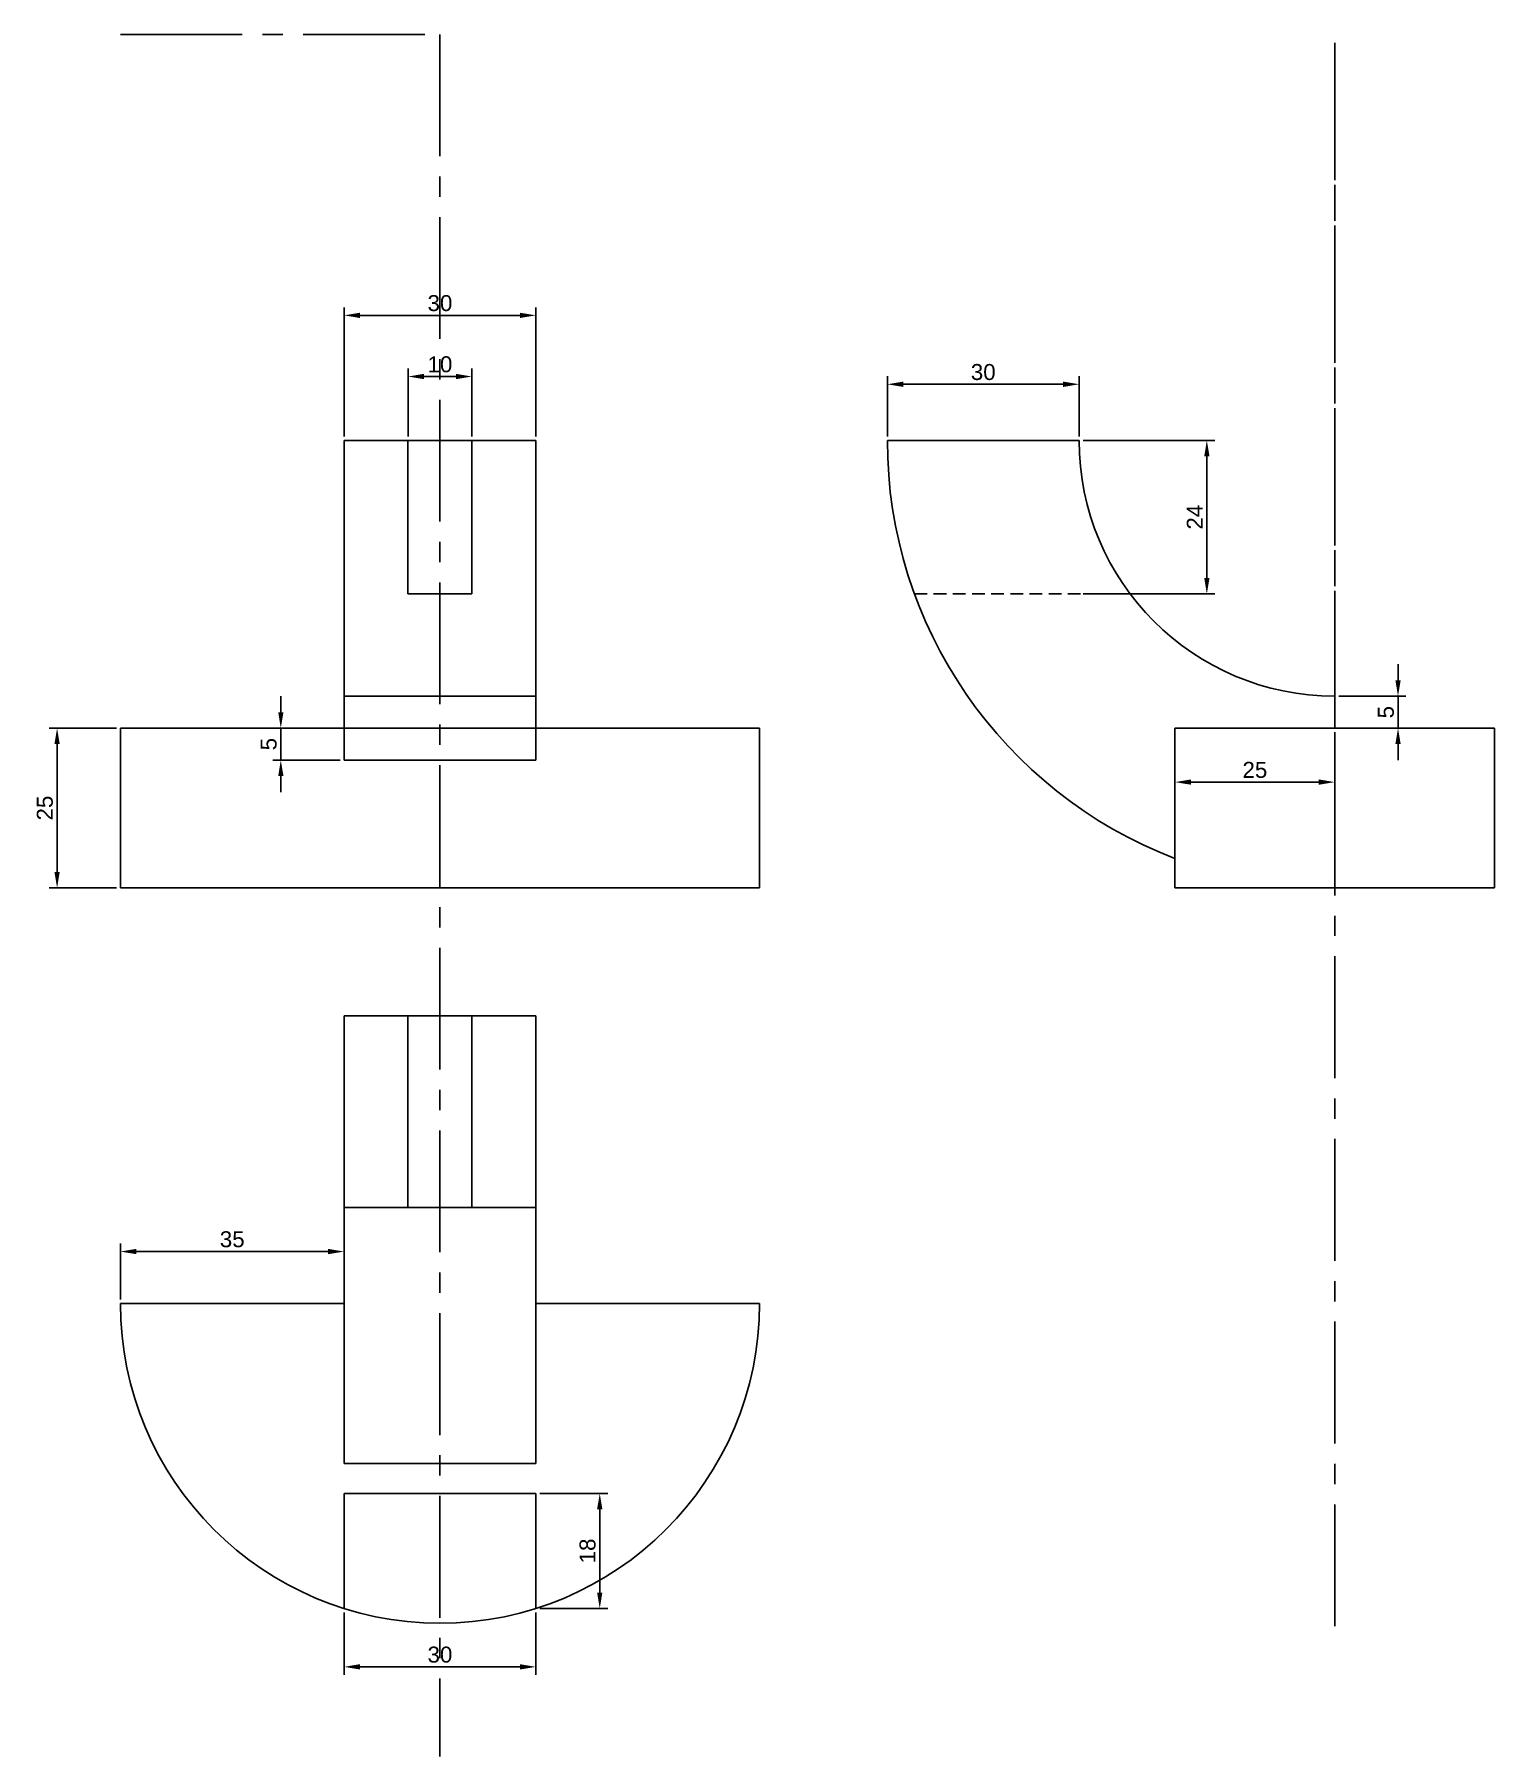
# Model space of a CAD drawing. Header units: millimetres. Extents: x 2686 to 2915, y 1564 to 1834.
import ezdxf

# ---------------------------------------------------------------- set-up
doc = ezdxf.new("R2010")
doc.units = ezdxf.units.MM
doc.linetypes.add('CENTER2', pattern=[28.575, 19.05, -3.175, 3.175, -3.175])
doc.linetypes.add('JIS_02_2.0', pattern=[3, 2, -1])
doc.styles.get("Standard").update_dxf_attribs({"font": 'arial.ttf'})
doc.dimstyles.new('ISO-25', dxfattribs={"dimtxt": 2.5, "dimasz": 2.5, "dimexe": 1.25, "dimexo": 0.625, "dimtad": 1, "dimtxsty": 'Standard', "dimcen": 2.5, "dimadec": 0, "dimazin": 0, "dimtfac": 1, "dimtmove": 0, "dimatfit": 3, "dimfxl": 1, "dimarcsym": 0})

# ---------------------------------------------------------------- blocks, each defined once
blk = doc.blocks.new('*D2')
at = {"color": 0, "lineweight": -2, "transparency": 16777216}
for p, q in [((2699.93, 1635.8), (2699.93, 1644.55)), ((2702.43, 1643.3), (2732.43, 1643.3)), ((2734.93, 1635.8), (2734.93, 1644.55))]:
    blk.add_line(p, q, dxfattribs=at)
at = {"color": 0, "transparency": 16777216}
for points in [[(2702.43, 1643.72), (2702.43, 1642.89), (2699.93, 1643.3)], [(2732.43, 1643.72), (2732.43, 1642.89), (2734.93, 1643.3)]]:
    blk.add_solid(points, dxfattribs=at)
at = {"layer": 'Defpoints', "color": 0, "transparency": 16777216}
for p in [(2734.93, 1643.3), (2699.93, 1635.17), (2734.93, 1635.17)]:
    blk.add_point(p, dxfattribs=at)
at = {"color": 0, "transparency": 16777216, "insert": (2717.43, 1645.21), "char_height": 2.5, "attachment_point": 5}
blk.add_mtext('35', dxfattribs=at)
blk = doc.blocks.new('*D3')
at = {"color": 0, "lineweight": -2, "transparency": 16777216}
for p, q in [((2734.93, 1586.85), (2734.93, 1577.09)), ((2764.93, 1586.85), (2764.93, 1577.09)), ((2737.43, 1578.34), (2762.43, 1578.34))]:
    blk.add_line(p, q, dxfattribs=at)
at = {"color": 0, "transparency": 16777216}
for points in [[(2737.43, 1578.76), (2737.43, 1577.92), (2734.93, 1578.34)], [(2762.43, 1578.76), (2762.43, 1577.92), (2764.93, 1578.34)]]:
    blk.add_solid(points, dxfattribs=at)
at = {"layer": 'Defpoints', "color": 0, "transparency": 16777216}
for p in [(2734.93, 1587.47), (2764.93, 1587.47), (2764.93, 1578.34)]:
    blk.add_point(p, dxfattribs=at)
at = {"color": 0, "transparency": 16777216, "insert": (2749.93, 1580.24), "char_height": 2.5, "attachment_point": 5}
blk.add_mtext('30', dxfattribs=at)
blk = doc.blocks.new('*D4')
at = {"color": 0, "lineweight": -2, "transparency": 16777216}
for p, q in [((2699.3, 1725.17), (2688.78, 1725.17)), ((2690.03, 1722.67), (2690.03, 1702.67)), ((2699.3, 1700.17), (2688.78, 1700.17))]:
    blk.add_line(p, q, dxfattribs=at)
at = {"color": 0, "transparency": 16777216}
for points in [[(2689.61, 1722.67), (2690.44, 1722.67), (2690.03, 1725.17)], [(2689.61, 1702.67), (2690.44, 1702.67), (2690.03, 1700.17)]]:
    blk.add_solid(points, dxfattribs=at)
at = {"layer": 'Defpoints', "color": 0, "transparency": 16777216}
for p in [(2699.93, 1725.17), (2690.03, 1700.17), (2699.93, 1700.17)]:
    blk.add_point(p, dxfattribs=at)
at = {"color": 0, "transparency": 16777216, "insert": (2688.12, 1712.67), "char_height": 2.5, "attachment_point": 5, "rotation": 90}
blk.add_mtext('25', dxfattribs=at)
blk = doc.blocks.new('*D6')
at = {"color": 0, "lineweight": -2, "transparency": 16777216}
for p, q in [((2819.93, 1770.8), (2819.93, 1780.21)), ((2822.43, 1778.96), (2847.43, 1778.96)), ((2849.93, 1770.8), (2849.93, 1780.21))]:
    blk.add_line(p, q, dxfattribs=at)
at = {"color": 0, "transparency": 16777216}
for points in [[(2822.43, 1779.38), (2822.43, 1778.54), (2819.93, 1778.96)], [(2847.43, 1779.38), (2847.43, 1778.54), (2849.93, 1778.96)]]:
    blk.add_solid(points, dxfattribs=at)
at = {"layer": 'Defpoints', "color": 0, "transparency": 16777216}
for p in [(2849.93, 1778.96), (2819.93, 1770.17), (2849.93, 1770.17)]:
    blk.add_point(p, dxfattribs=at)
at = {"color": 0, "transparency": 16777216, "insert": (2834.93, 1780.86), "char_height": 2.5, "attachment_point": 5}
blk.add_mtext('30', dxfattribs=at)
blk = doc.blocks.new('*D7')
at = {"color": 0, "lineweight": -2, "transparency": 16777216}
for p, q in [((2744.93, 1770.8), (2744.93, 1781.42)), ((2754.93, 1770.8), (2754.93, 1781.42)), ((2747.43, 1780.17), (2752.43, 1780.17))]:
    blk.add_line(p, q, dxfattribs=at)
at = {"color": 0, "transparency": 16777216}
for points in [[(2747.43, 1780.59), (2747.43, 1779.76), (2744.93, 1780.17)], [(2752.43, 1780.59), (2752.43, 1779.76), (2754.93, 1780.17)]]:
    blk.add_solid(points, dxfattribs=at)
at = {"layer": 'Defpoints', "color": 0, "transparency": 16777216}
for p in [(2754.93, 1780.17), (2744.93, 1770.17), (2754.93, 1770.17)]:
    blk.add_point(p, dxfattribs=at)
at = {"color": 0, "transparency": 16777216, "insert": (2749.93, 1782.07), "char_height": 2.5, "attachment_point": 5}
blk.add_mtext('10', dxfattribs=at)
blk = doc.blocks.new('*D8')
at = {"color": 0, "lineweight": -2, "transparency": 16777216}
for p, q in [((2734.93, 1770.8), (2734.93, 1790.99)), ((2737.43, 1789.74), (2762.43, 1789.74)), ((2764.93, 1770.8), (2764.93, 1790.99))]:
    blk.add_line(p, q, dxfattribs=at)
at = {"color": 0, "transparency": 16777216}
for points in [[(2737.43, 1790.15), (2737.43, 1789.32), (2734.93, 1789.74)], [(2762.43, 1790.15), (2762.43, 1789.32), (2764.93, 1789.74)]]:
    blk.add_solid(points, dxfattribs=at)
at = {"layer": 'Defpoints', "color": 0, "transparency": 16777216}
for p in [(2764.93, 1789.74), (2734.93, 1770.17), (2764.93, 1770.17)]:
    blk.add_point(p, dxfattribs=at)
at = {"color": 0, "transparency": 16777216, "insert": (2749.93, 1791.64), "char_height": 2.5, "attachment_point": 5}
blk.add_mtext('30', dxfattribs=at)
blk = doc.blocks.new('*D9')
at = {"color": 0, "lineweight": -2, "transparency": 16777216}
for p, q in [((2850.55, 1770.17), (2871.16, 1770.17)), ((2869.91, 1767.67), (2869.91, 1748.67)), ((2850.55, 1746.17), (2871.16, 1746.17))]:
    blk.add_line(p, q, dxfattribs=at)
at = {"color": 0, "transparency": 16777216}
for points in [[(2869.5, 1767.67), (2870.33, 1767.67), (2869.91, 1770.17)], [(2869.5, 1748.67), (2870.33, 1748.67), (2869.91, 1746.17)]]:
    blk.add_solid(points, dxfattribs=at)
at = {"layer": 'Defpoints', "color": 0, "transparency": 16777216}
for p in [(2849.93, 1770.17), (2849.93, 1746.17), (2869.91, 1746.17)]:
    blk.add_point(p, dxfattribs=at)
at = {"color": 0, "transparency": 16777216, "insert": (2868.03, 1758.17), "char_height": 2.5, "attachment_point": 5, "rotation": 90}
blk.add_mtext('24', dxfattribs=at)
blk = doc.blocks.new('*D10')
at = {"color": 0, "lineweight": -2, "transparency": 16777216}
for p, q in [((2899.82, 1732.67), (2899.82, 1735.17)), ((2890.55, 1730.17), (2901.07, 1730.17)), ((2899.82, 1730.17), (2899.82, 1725.17)), ((2890.55, 1725.17), (2901.07, 1725.17)), ((2899.82, 1722.67), (2899.82, 1720.17))]:
    blk.add_line(p, q, dxfattribs=at)
at = {"color": 0, "transparency": 16777216}
for points in [[(2899.41, 1732.67), (2900.24, 1732.67), (2899.82, 1730.17)], [(2899.41, 1722.67), (2900.24, 1722.67), (2899.82, 1725.17)]]:
    blk.add_solid(points, dxfattribs=at)
at = {"layer": 'Defpoints', "color": 0, "transparency": 16777216}
for p in [(2889.93, 1730.17), (2889.93, 1725.17), (2899.82, 1725.17)]:
    blk.add_point(p, dxfattribs=at)
at = {"color": 0, "transparency": 16777216, "insert": (2897.93, 1727.67), "char_height": 2.5, "attachment_point": 5, "rotation": 90}
blk.add_mtext('5', dxfattribs=at)
blk = doc.blocks.new('*D11')
at = {"color": 0, "lineweight": -2, "transparency": 16777216}
for p, q in [((2765.55, 1605.47), (2776.18, 1605.47)), ((2774.93, 1589.97), (2774.93, 1602.97)), ((2765.55, 1587.47), (2776.18, 1587.47))]:
    blk.add_line(p, q, dxfattribs=at)
at = {"color": 0, "transparency": 16777216}
for points in [[(2774.51, 1602.97), (2775.34, 1602.97), (2774.93, 1605.47)], [(2774.51, 1589.97), (2775.34, 1589.97), (2774.93, 1587.47)]]:
    blk.add_solid(points, dxfattribs=at)
at = {"layer": 'Defpoints', "color": 0, "transparency": 16777216}
for p in [(2764.93, 1605.47), (2774.93, 1605.47), (2764.93, 1587.47)]:
    blk.add_point(p, dxfattribs=at)
at = {"color": 0, "transparency": 16777216, "insert": (2773.03, 1596.47), "char_height": 2.5, "attachment_point": 5, "rotation": 90}
blk.add_mtext('18', dxfattribs=at)
blk = doc.blocks.new('*D12')
at = {"color": 0, "lineweight": -2, "transparency": 16777216}
for p, q in [((2725.03, 1727.67), (2725.03, 1730.17)), ((2734.3, 1725.17), (2723.78, 1725.17)), ((2725.03, 1725.17), (2725.03, 1720.17)), ((2734.3, 1720.17), (2723.78, 1720.17)), ((2725.03, 1717.67), (2725.03, 1715.17))]:
    blk.add_line(p, q, dxfattribs=at)
at = {"color": 0, "transparency": 16777216}
for points in [[(2724.62, 1727.67), (2725.45, 1727.67), (2725.03, 1725.17)], [(2724.62, 1717.67), (2725.45, 1717.67), (2725.03, 1720.17)]]:
    blk.add_solid(points, dxfattribs=at)
at = {"layer": 'Defpoints', "color": 0, "transparency": 16777216}
for p in [(2734.93, 1725.17), (2725.03, 1720.17), (2734.93, 1720.17)]:
    blk.add_point(p, dxfattribs=at)
at = {"color": 0, "transparency": 16777216, "insert": (2723.14, 1722.67), "char_height": 2.5, "attachment_point": 5, "rotation": 90}
blk.add_mtext('5', dxfattribs=at)
blk = doc.blocks.new('*D13')
at = {"color": 0, "lineweight": -2, "transparency": 16777216}
for p, q in [((2864.93, 1724.55), (2864.93, 1715.48)), ((2889.93, 1724.55), (2889.93, 1715.48)), ((2887.43, 1716.73), (2867.43, 1716.73))]:
    blk.add_line(p, q, dxfattribs=at)
at = {"color": 0, "transparency": 16777216}
for points in [[(2867.43, 1717.15), (2867.43, 1716.32), (2864.93, 1716.73)], [(2887.43, 1717.15), (2887.43, 1716.32), (2889.93, 1716.73)]]:
    blk.add_solid(points, dxfattribs=at)
at = {"layer": 'Defpoints', "color": 0, "transparency": 16777216}
for p in [(2864.93, 1725.17), (2889.93, 1725.17), (2864.93, 1716.73)]:
    blk.add_point(p, dxfattribs=at)
at = {"color": 0, "transparency": 16777216, "insert": (2877.43, 1718.63), "char_height": 2.5, "attachment_point": 5}
blk.add_mtext('25', dxfattribs=at)

msp = doc.modelspace()

# ---------------------------------------------------------------- linework, layer by layer
at = {"linetype": 'CENTER2'}
for p, q in [((2699.928, 1833.68), (2749.928, 1833.68)), ((2749.928, 1833.68), (2749.928, 1564.308)), ((2889.928, 1725.172), (2889.928, 1832.361)), ((2889.928, 1832.361), (2889.928, 1581.884))]:
    msp.add_line(p, q, dxfattribs=at)
for p, q in [((2764.928, 1770.172), (2734.928, 1770.172)), ((2734.928, 1770.172), (2734.928, 1730.172)), ((2744.928, 1770.172), (2744.928, 1746.172)), ((2754.928, 1746.172), (2754.928, 1770.172)), ((2764.928, 1730.172), (2764.928, 1770.172)), ((2849.928, 1770.172), (2819.928, 1770.172)), ((2849.928, 1770.172), (2839.316, 1770.172)), ((2744.928, 1746.172), (2754.928, 1746.172)), ((2764.928, 1730.172), (2734.928, 1730.172)), ((2734.928, 1730.172), (2734.928, 1725.172)), ((2764.928, 1725.172), (2764.928, 1730.172)), ((2889.928, 1725.172), (2889.928, 1730.172)), ((2799.928, 1725.172), (2699.928, 1725.172)), ((2699.928, 1725.172), (2699.928, 1700.172)), ((2734.928, 1720.172), (2734.928, 1725.172)), ((2764.928, 1725.172), (2764.928, 1720.172)), ((2799.928, 1700.172), (2799.928, 1725.172)), ((2914.928, 1725.172), (2864.928, 1725.172)), ((2864.928, 1725.172), (2864.928, 1700.172)), ((2914.928, 1700.172), (2914.928, 1725.172)), ((2764.928, 1720.172), (2734.928, 1720.172)), ((2699.928, 1700.172), (2799.928, 1700.172)), ((2864.928, 1700.172), (2914.928, 1700.172)), ((2744.928, 1680.172), (2734.928, 1680.172)), ((2734.928, 1680.172), (2744.928, 1680.172)), ((2734.928, 1650.172), (2734.928, 1680.172)), ((2734.928, 1680.172), (2764.928, 1680.172)), ((2744.928, 1680.172), (2744.928, 1650.172)), ((2754.928, 1680.172), (2744.928, 1680.172)), ((2754.928, 1650.172), (2754.928, 1680.172)), ((2754.928, 1680.172), (2764.928, 1680.172)), ((2754.928, 1650.172), (2754.928, 1680.172)), ((2764.928, 1680.172), (2764.928, 1650.172)), ((2744.928, 1650.172), (2734.928, 1650.172)), ((2734.928, 1650.172), (2734.928, 1610.172)), ((2744.928, 1650.172), (2754.928, 1650.172)), ((2764.928, 1650.172), (2754.928, 1650.172)), ((2764.928, 1610.172), (2764.928, 1650.172)), ((2699.928, 1635.172), (2734.928, 1635.172)), ((2734.928, 1635.172), (2734.928, 1610.172)), ((2764.928, 1610.172), (2764.928, 1635.172)), ((2764.928, 1635.172), (2799.928, 1635.172)), ((2734.928, 1610.172), (2764.928, 1610.172)), ((2734.928, 1610.172), (2764.928, 1610.172)), ((2734.928, 1587.475), (2734.928, 1605.475)), ((2734.928, 1605.475), (2764.928, 1605.475)), ((2764.928, 1605.475), (2764.928, 1587.475)), ((2734.928, 1587.475), (2734.928, 1603.172)), ((2764.928, 1603.172), (2764.928, 1587.475))]:
    msp.add_line(p, q)
at = {"linetype": 'JIS_02_2.0'}
msp.add_line((2824.171, 1746.172), (2857.928, 1746.172), dxfattribs=at)
for centre, radius, end in [((2889.928, 1770.172), 70, 249.07517), ((2889.928, 1770.172), 40, 270), ((2749.928, 1635.172), 50, 0)]:
    msp.add_arc(centre, radius, 180, end)

# ---------------------------------------------------------------- dimensions: what is measured, and where the dimension line sits
at = {"color": 40, "true_color": 0xf8d731}
for base, p1, p2, picture, middle in [((2764.928, 1789.738), (2734.928, 1770.172), (2764.928, 1770.172), '*D8', (2749.928, 1791.64)), ((2754.928, 1780.172), (2744.928, 1770.172), (2754.928, 1770.172), '*D7', (2749.928, 1782.073)), ((2849.928, 1778.96), (2819.928, 1770.172), (2849.928, 1770.172), '*D6', (2834.928, 1780.862)), ((2864.928, 1716.732), (2889.928, 1725.172), (2864.928, 1725.172), '*D13', (2877.428, 1718.634)), ((2734.928, 1643.304), (2699.928, 1635.172), (2734.928, 1635.172), '*D2', (2717.428, 1645.206)), ((2764.928, 1578.339), (2734.928, 1587.475), (2764.928, 1587.475), '*D3', (2749.928, 1580.241))]:
    dim = msp.add_linear_dim(base=base, p1=p1, p2=p2, dimstyle='ISO-25', dxfattribs=at)
    dim.commit()
    dim.dimension.update_dxf_attribs({"geometry": picture, "text_midpoint": middle})
for base, p1, p2, picture, middle in [((2869.915, 1746.172), (2849.928, 1770.172), (2849.928, 1746.172), '*D9', (2868.035, 1758.172)), ((2899.822, 1725.172), (2889.928, 1730.172), (2889.928, 1725.172), '*D10', (2897.926, 1727.672)), ((2725.035, 1720.172), (2734.928, 1725.172), (2734.928, 1720.172), '*D12', (2723.138, 1722.672)), ((2690.026, 1700.172), (2699.928, 1725.172), (2699.928, 1700.172), '*D4', (2688.124, 1712.672)), ((2774.928, 1605.475), (2764.928, 1587.475), (2764.928, 1605.475), '*D11', (2773.027, 1596.475))]:
    dim = msp.add_linear_dim(base=base, p1=p1, p2=p2, angle=90, dimstyle='ISO-25', dxfattribs=at)
    dim.commit()
    dim.dimension.update_dxf_attribs({"geometry": picture, "text_midpoint": middle})

doc.saveas('drawing.dxf')
